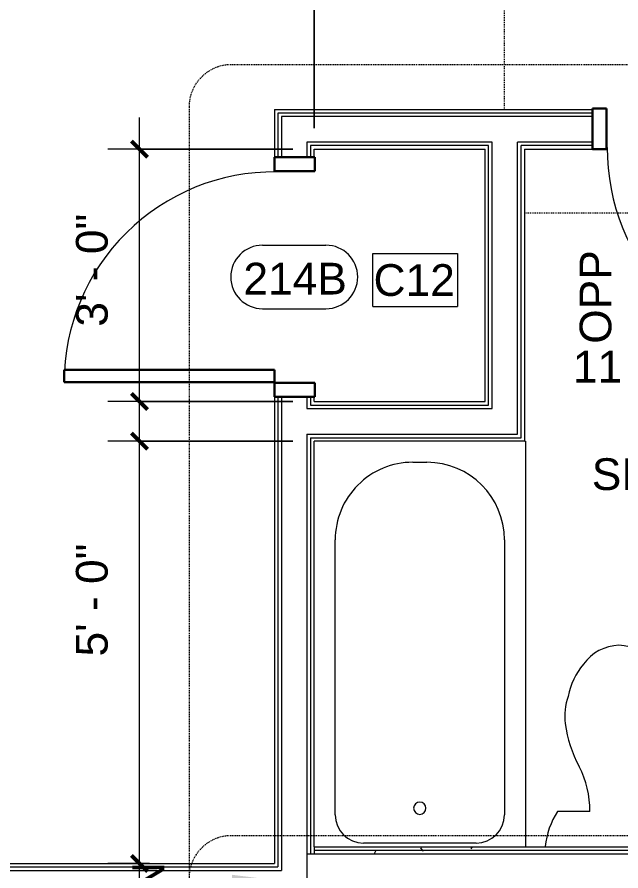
# Model space of a CAD drawing. Header units: inches. Extents: x -1176 to 1507, y -2587 to 978.
# Drawn here: x -901 to -815.4, y -327 to -206 of the extents above; entities that cross this region are included whole.
import ezdxf

# ---------------------------------------------------------------- set-up
doc = ezdxf.new("R2010")
doc.units = ezdxf.units.IN
doc.header["$MEASUREMENT"] = 0
doc.linetypes.add('Dash', pattern=[0.25, 0.125, -0.125])
doc.linetypes.add('Dash Dot 3_16_', pattern=[0.3125, 0.1875, -0.0625, 0, -0.0625])
for name, color, linetype, lineweight in [('A-ANNO-DIMS', 211, 'Continuous', 9), ('A-ANNO-DIMS-48', 211, 'Continuous', 9), ('A-ANNO-KEYN', 231, 'Continuous', 9), ('A-ANNO-NOTE', 131, 'Continuous', 9), ('A-ANNO-SYMB', 150, 'Continuous', 9), ('A-DOOR', 31, 'Continuous', 18), ('A-DOOR-FRAM', 31, 'Continuous', 30), ('A-DOOR-IDEN', 31, 'Continuous', 9), ('A-GENM', 13, 'Continuous', 18), ('A-WALL', 113, 'Continuous', 18), ('A-WALL-PATT', 111, 'Continuous', 18), ('G-ANNO-SYMB', 111, 'Continuous', 9), ('I-WALL', 2, 'Continuous', 18), ('P-SANR-FIXT', 6, 'Continuous', 9)]:
    doc.layers.add(name, color=color, linetype=linetype, lineweight=lineweight)
doc.styles.add('Arial', font='arial.ttf', dxfattribs={"height": 4.5})
doc.styles.add('Swis721 Lt BT', font='swissl.ttf', dxfattribs={"height": 4.5})
doc.styles.add('Swis721 Lt BT_1', font='swissl.ttf', dxfattribs={"height": 0.09375})
doc.dimstyles.new('OTJ_-_3_32__Linear__1_2__Tolerance_1', dxfattribs={"dimscale": 12, "dimtxt": 4.748918, "dimasz": 0.1875, "dimexe": 0.375, "dimexo": 0.25, "dimgap": 0.25, "dimtad": 1, "dimdec": 1, "dimrnd": 0.5, "dimzin": 3, "dimdsep": 46, "dimlunit": 4, "dimtxsty": 'Swis721 Lt BT', "dimblk1": 'OBLIQUE', "dimblk2": 'OBLIQUE', "dimsah": 1, "dimcen": 0.09, "dimdle": 0.375, "dimazin": 0, "dimtfac": 1, "dimtdec": 4, "dimtix": 1, "dimtmove": 0, "dimatfit": 3, "dimfxl": 1, "dimtvp": 1, "dimfrac": 2, "dimtolj": 1, "dimtzin": 0, "dimarcsym": 2})
doc.dimstyles.new('OTJ_-_3_32__Linear__1_2__Tolerance_2', dxfattribs={"dimscale": 12, "dimtxt": 4.748918, "dimasz": 0.1875, "dimexe": 0.375, "dimexo": 0.25, "dimgap": 0.25, "dimtad": 1, "dimdec": 1, "dimrnd": 0.5, "dimzin": 3, "dimdsep": 46, "dimlunit": 4, "dimtxsty": 'Swis721 Lt BT', "dimblk1": 'OBLIQUE', "dimblk2": 'OBLIQUE', "dimsah": 1, "dimcen": 0.09, "dimdle": 0.375, "dimazin": 0, "dimtfac": 1, "dimtdec": 4, "dimtix": 1, "dimtmove": 2, "dimatfit": 3, "dimfxl": 1, "dimtvp": 1, "dimfrac": 2, "dimtolj": 1, "dimtzin": 0, "dimarcsym": 2})
pattern_1 = [(0, (0, 0), (15.36, 3.84), [0.634, -10.886, 0.634, -10.886, -61.44]), (0, (0, 0), (15.36, 3.84), [-23.04, 0.634, -22.406, 0.634, -10.886, -26.88]), (0, (0, 0), (15.36, 3.84), [-57.6, 0.634, -7.046, 0.634, -18.566]), (120, (5.76, 1.92), (-11.005538, 11.38215), [0.634, -10.886, 0.634, -10.886, -61.44]), (120, (5.76, 1.92), (-11.005538, 11.38215), [-23.04, 0.634, -22.406, 0.634, -10.886, -26.88]), (120, (5.76, 1.92), (-11.005538, 11.38215), [-57.6, 0.634, -7.046, 0.634, -18.566]), (240, (7.68, 9.6), (-4.354462, -15.22215), [0.634, -10.886, 0.634, -10.886, -61.44]), (240, (7.68, 9.6), (-4.354462, -15.22215), [-23.04, 0.634, -22.406, 0.634, -10.886, -26.88]), (240, (7.68, 9.6), (-4.354462, -15.22215), [-57.6, 0.634, -7.046, 0.634, -18.566])]

# ---------------------------------------------------------------- blocks, each defined once
blk = doc.blocks.new('Single Flush - D2 2_6_ X 8_-8253021-2nd Floor Construction')
at = {"layer": 'A-DOOR', "lineweight": 30}
for p, q in [((13.15625, -2.8125), (14.90625, -2.8125)), ((13.15625, -32.625), (13.15625, -2.8125)), ((14.90625, -2.8125), (14.90625, -32.625)), ((14.90625, -32.625), (13.15625, -32.625))]:
    blk.add_line(p, q, dxfattribs=at)
at = {"layer": 'A-DOOR', "lineweight": 9}
blk.add_arc((14.90625, -2.8125), 29.8125, 179.5, 270, dxfattribs=at)
at = {"layer": 'A-DOOR-FRAM'}
for p, q in [((-17, 2.9375), (-17, -2.8125)), ((-17, 2.9375), (-15, 2.9375)), ((-15, 2.9375), (-15, -2.8125)), ((15.000004, 2.9375), (15.000004, -2.8125)), ((15.000004, 2.9375), (17.000004, 2.9375)), ((17.000004, 2.9375), (17.000004, -2.8125)), ((-17, -2.8125), (-15, -2.8125)), ((15.000004, -2.8125), (17.000004, -2.8125))]:
    blk.add_line(p, q, dxfattribs=at)
blk = doc.blocks.new('Tub-Rectangular-3D - Tub-Rectangular-3D-7019186-2nd Floor Construction')
at = {"layer": 'P-SANR-FIXT'}
for p, q in [((-36.72, -5.81), (2.28, -5.81)), ((-40.72, -25.81), (-40.72, -9.81)), ((13.28, -16.81), (13.28, -18.81)), ((2.28, -29.81), (-36.72, -29.81)), ((16.28, -32.69), (16.28, -32.81)), ((16.28, -32.81), (-41.22, -32.81))]:
    blk.add_line(p, q, dxfattribs=at)
for centre, radius, start, end in [((-36.72, -9.81), 4, 90, 180), ((2.28, -16.81), 11, 360, 90), ((-35.77, -17.81), 0.875, 90, 270), ((-35.77, -17.81), 0.875, 270, 90), ((2.28, -18.81), 11, 270, 0), ((-36.72, -25.81), 4, 180, 270)]:
    blk.add_arc(centre, radius, start, end, dxfattribs=at)
blk = doc.blocks.new('P-Toilet-Floor-3D - Floor Mount-V27-2nd Floor Construction')
at = {"layer": 'P-SANR-FIXT'}
for p, q in [((-8.7, -8.31), (-4.13, -8.31)), ((4.13, -8.31), (8.7, -8.31))]:
    blk.add_line(p, q, dxfattribs=at)
for centre, radius, start, end in [((0.69, -2.25), 11.19, 185.4884, 212.8527), ((-0.69, -2.25), 11.19, 327.1473, 354.5116), ((-17.85, -8.46), 13.72, 332.9997, 0.6089), ((17.85, -8.46), 13.72, 179.3911, 207.0003), ((9.41, -22.94), 17.16, 151.2397, 172.7867), ((-9.41, -22.94), 17.16, 7.2133, 28.7603), ((0.88, -21.86), 8.56, 172.7867, 198.8936), ((-0.88, -21.86), 8.56, 341.1064, 7.2133), ((2.68, -22.72), 10.08, 190.9157, 219.9319), ((-2.68, -22.72), 10.08, 320.0681, 349.0843), ((0.18, -25.42), 6.45, 215.8378, 268.4031), ((-0.18, -25.42), 6.45, 271.5969, 324.1622)]:
    blk.add_arc(centre, radius, start, end, dxfattribs=at)
blk = doc.blocks.new('Single Flush - D13 3_ X 8_-8249661-2nd Floor Construction')
at = {"layer": 'A-DOOR', "lineweight": 30}
for p, q in [((16.16, -5.5), (17.91, -5.5)), ((16.16, -41.31), (16.16, -5.5)), ((17.91, -5.5), (17.91, -41.31)), ((17.91, -41.31), (16.16, -41.31))]:
    blk.add_line(p, q, dxfattribs=at)
at = {"layer": 'A-DOOR', "lineweight": 9}
blk.add_arc((17.91, -5.5), 35.81, 179.5, 270, dxfattribs=at)
at = {"layer": 'A-DOOR-FRAM'}
for p, q in [((-20, 0.25), (-20, -5.5)), ((-20, 0.25), (-18, 0.25)), ((-18, 0.25), (-18, -5.5)), ((18, 0.25), (18, -5.5)), ((18, 0.25), (20, 0.25)), ((20, 0.25), (20, -5.5)), ((-20, -5.5), (-18, -5.5)), ((18, -5.5), (20, -5.5))]:
    blk.add_line(p, q, dxfattribs=at)
at = {"layer": 'A-GENM', "linetype": 'Dash', "lineweight": 9}
for p, q in [((-17.91, 53.31), (-29.91, 53.31)), ((-29.91, 5.5), (-29.91, 53.31)), ((-17.91, 53.31), (17.91, 53.31)), ((-17.91, 5.5), (-17.91, 53.31)), ((17.91, 5.5), (17.91, 53.31)), ((17.87, 5.5), (17.91, 5.5)), ((17.87, -5.5), (17.91, -5.5)), ((17.91, -5.5), (17.91, -50.65)), ((-35.91, -8), (-35.91, -50.65)), ((17.91, -56.28), (17.91, -65.31)), ((-33, -65.31), (17.91, -65.31))]:
    blk.add_line(p, q, dxfattribs=at)
blk = doc.blocks.new('Door Tag - Door Tag-41184-2nd Floor Construction')
at = {"layer": 'A-DOOR-IDEN'}
for p, q in [((-0.09375, 0.09375), (0.09375, 0.09375)), ((-0.09375, -0.09375), (0.09375, -0.09375))]:
    blk.add_line(p, q, dxfattribs=at)
for centre, start, end in [((-0.09375, 0), 90, 270), ((0.09375, 0), 270, 90)]:
    blk.add_arc(centre, 0.09375, start, end, dxfattribs=at)
blk = doc.blocks.new('DIMBLOCK57-2nd Floor Construction')
at = {"layer": 'A-ANNO-DIMS-48'}
for p, q in [((-883.68, -330.48), (-883.68, -261.61)), ((-861.92, -266.11), (-888.18, -266.11)), ((-883.68, -266.11), (-861.92, -266.11)), ((-882.27, -325.98), (-888.18, -325.98)), ((-883.68, -325.98), (-882.27, -325.98))]:
    blk.add_line(p, q, dxfattribs=at)
at = {"layer": 'A-ANNO-DIMS-48', "lineweight": 50}
for p, q in [((-883.68, -266.11), (-884.81, -264.98)), ((-883.68, -266.11), (-882.56, -267.23)), ((-883.68, -325.98), (-884.81, -324.86)), ((-883.68, -325.98), (-882.56, -327.11))]:
    blk.add_line(p, q, dxfattribs=at)
at = {"layer": 'A-ANNO-DIMS-48', "color": 0, "insert": (-892.69, -296.64), "char_height": 4.5, "width": 17.4579, "attachment_point": 1, "rotation": 90, "line_spacing_factor": 1.005062, "style": 'Swis721 Lt BT'}
blk.add_mtext('5\' - 0"', dxfattribs=at)
blk = doc.blocks.new('_Oblique')
at = {"color": 0, "linetype": 'ByBlock', "lineweight": -2}
blk.add_line((-0.5, -0.5), (0.5, 0.5), dxfattribs=at)
blk = doc.blocks.new('DIMBLOCK59-2nd Floor Construction')
at = {"layer": 'A-ANNO-DIMS-48'}
for p, q in [((-883.68, -264.98), (-883.68, -220.2)), ((-861.92, -224.7), (-888.18, -224.7)), ((-883.68, -224.7), (-861.92, -224.7)), ((-861.92, -260.48), (-888.18, -260.48)), ((-883.68, -260.48), (-861.92, -260.48))]:
    blk.add_line(p, q, dxfattribs=at)
at = {"layer": 'A-ANNO-DIMS-48', "lineweight": 50}
for p, q in [((-883.68, -224.7), (-884.81, -223.58)), ((-883.68, -224.7), (-882.56, -225.83)), ((-883.68, -260.48), (-884.81, -259.36)), ((-883.68, -260.48), (-882.56, -261.61))]:
    blk.add_line(p, q, dxfattribs=at)
at = {"layer": 'A-ANNO-DIMS-48', "color": 0, "insert": (-892.69, -249.87), "char_height": 4.5, "width": 17.4579, "attachment_point": 1, "rotation": 90, "line_spacing_factor": 1.005062, "style": 'Swis721 Lt BT'}
blk.add_mtext('3\' - 0"', dxfattribs=at)
blk = doc.blocks.new('DIMBLOCK61-2nd Floor Construction')
at = {"layer": 'A-ANNO-DIMS-48'}
for p, q in [((-858.92, -221.7), (-858.92, -195.47)), ((-772.04, -201.38), (-772.04, -195.47)), ((-863.42, -199.97), (-767.54, -199.97)), ((-858.92, -199.97), (-858.92, -221.7)), ((-772.04, -199.97), (-772.04, -201.38))]:
    blk.add_line(p, q, dxfattribs=at)
at = {"layer": 'A-ANNO-DIMS-48', "lineweight": 50}
for p, q in [((-858.92, -199.97), (-857.8, -198.84)), ((-772.04, -199.97), (-770.92, -198.84)), ((-858.92, -199.97), (-860.05, -201.09)), ((-772.04, -199.97), (-773.17, -201.09))]:
    blk.add_line(p, q, dxfattribs=at)
at = {"layer": 'A-ANNO-DIMS-48', "color": 0, "insert": (-836.37, -194.83), "char_height": 4.5, "width": 17.4579, "attachment_point": 1, "line_spacing_factor": 1.005062, "style": 'Swis721 Lt BT'}
blk.add_mtext('7\' - 3"', dxfattribs=at)
blk = doc.blocks.new('Align symbol - U shaped 2016 - symbol_align 01-7895372-2nd Floor Construction')
at = {"layer": 'A-ANNO-NOTE'}
for points in [[(-0.0156, 0.125), (0.0156, 0.125), (0, 0)], [(0.2852, 0.125), (0.3164, 0.125), (0.3008, 0)]]:
    blk.add_hatch(color=256, dxfattribs=at).paths.add_polyline_path(points, flags=0)
for p, q in [((0, 0.25), (0.3008, 0.25)), ((0, 0), (0, 0.25)), ((0.3008, 0.25), (0.3008, 0))]:
    blk.add_line(p, q, dxfattribs=at)
at = {"layer": 'A-ANNO-NOTE', "insert": (-0.0387, 0.4192), "char_height": 0.09375, "width": 0.4545, "attachment_point": 1, "style": 'Swis721 Lt BT_1'}
blk.add_mtext('ALIGN', dxfattribs=at)
blk = doc.blocks.new('Keynote Tag - Keynote Number - Boxed-135510-2nd Floor Construction')
at = {"layer": 'A-ANNO-KEYN'}
for p, q in [((-0.125, -0.0792), (-0.125, 0.0781)), ((-0.125, 0.0781), (0.125, 0.0781)), ((0.125, 0.0781), (0.125, -0.0792)), ((-0.125, -0.0792), (0.125, -0.0792))]:
    blk.add_line(p, q, dxfattribs=at)

msp = doc.modelspace()

# ---------------------------------------------------------------- hatches: boundary and pattern name
at = {"layer": 'A-WALL-PATT', "lineweight": 9}
h = msp.add_hatch(dxfattribs=at)
h.set_pattern_fill('FP_19', color=256, style=0, pattern_type=2)
h.set_pattern_definition(pattern_1)
h.paths.add_polyline_path([(-774.57, -324.11), (-772.04, -324.11), (-772.04, -323.61), (-858.92, -323.61), (-858.92, -324.11), (-791.89, -324.11)], flags=0)
h = msp.add_hatch(dxfattribs=at)
h.set_pattern_fill('FP_19', color=256, style=0, pattern_type=2)
h.set_pattern_definition(pattern_1)
h.paths.add_polyline_path([(-774.57, -324.61), (-772.04, -324.61), (-772.04, -324.11), (-858.92, -324.11), (-858.92, -324.61), (-791.89, -324.61)], flags=0)

# ---------------------------------------------------------------- linework, layer by layer
at = {"layer": 'A-ANNO-SYMB', "linetype": 'Dash Dot 3_16_'}
for p, q in [((-752.18, -212.72), (-870.65, -212.72)), ((-876.65, -218.72), (-876.65, -329.17)), ((-751.45, -322.05), (-870.65, -322.05))]:
    msp.add_line(p, q, dxfattribs=at)
for centre in [(-870.65, -218.72), (-870.65, -328.05)]:
    msp.add_arc(centre, 6, 90, 180, dxfattribs=at)
at = {"layer": 'A-WALL'}
for p, q in [((-864.05, -219.58), (-864.05, -225.82)), ((-819.42, -219.58), (-864.05, -219.58)), ((-863.55, -220.08), (-863.55, -225.82)), ((-819.42, -220.08), (-863.55, -220.08)), ((-859.92, -223.7), (-859.92, -225.82)), ((-833.67, -223.7), (-859.92, -223.7)), ((-833.67, -261.48), (-833.67, -223.7)), ((-819.42, -223.7), (-830.05, -223.7)), ((-830.05, -265.11), (-830.05, -223.7)), ((-859.42, -224.2), (-859.42, -225.82)), ((-834.17, -224.2), (-859.42, -224.2)), ((-834.17, -260.98), (-834.17, -224.2)), ((-819.42, -224.2), (-829.55, -224.2)), ((-829.55, -265.61), (-829.55, -224.2)), ((-864.05, -259.82), (-864.05, -326.48)), ((-863.55, -259.82), (-863.55, -326.98)), ((-859.92, -259.82), (-859.92, -261.48)), ((-859.42, -259.82), (-859.42, -260.98)), ((-859.92, -261.48), (-833.67, -261.48)), ((-859.42, -260.98), (-834.17, -260.98)), ((-859.92, -265.11), (-859.92, -392.64)), ((-859.92, -265.11), (-830.05, -265.11)), ((-859.42, -265.61), (-859.42, -324.61)), ((-859.42, -265.61), (-829.55, -265.61)), ((-858.92, -323.61), (-858.92, -324.61)), ((-858.92, -324.11), (-772.04, -324.11)), ((-859.92, -324.61), (-772.04, -324.61)), ((-1017.06, -326.48), (-864.05, -326.48)), ((-1017.06, -326.98), (-863.55, -326.98))]:
    msp.add_line(p, q, dxfattribs=at)
at = {"layer": 'I-WALL'}
for p, q in [((-864.55, -219.08), (-864.55, -225.82)), ((-864.55, -219.08), (-819.42, -219.08)), ((-819.42, -224.7), (-819.42, -219.08)), ((-858.92, -225.82), (-858.92, -224.7)), ((-858.92, -224.7), (-834.67, -224.7)), ((-834.67, -260.48), (-834.67, -224.7)), ((-829.05, -224.7), (-819.42, -224.7)), ((-829.05, -224.7), (-829.05, -266.11)), ((-858.92, -225.82), (-864.55, -225.82)), ((-864.55, -259.82), (-864.55, -325.98)), ((-858.92, -259.82), (-864.55, -259.82)), ((-858.92, -260.48), (-858.92, -259.82)), ((-858.92, -260.48), (-834.67, -260.48)), ((-858.92, -323.61), (-858.92, -266.11)), ((-829.05, -266.11), (-858.92, -266.11)), ((-858.92, -323.61), (-772.04, -323.61)), ((-1017.06, -325.98), (-864.55, -325.98))]:
    msp.add_line(p, q, dxfattribs=at)

# ---------------------------------------------------------------- block references
at = {"layer": 'A-ANNO-KEYN', "xscale": 47.99999999999997, "yscale": 47.99999999999997, "zscale": 47.99999999999997}
msp.add_blockref('Keynote Tag - Keynote Number - Boxed-135510-2nd Floor Construction', (-844.59, -243.23), dxfattribs=at)
at = {"layer": 'A-ANNO-NOTE', "xscale": 48.00000000000001, "yscale": 48.00000000000001, "zscale": 48.00000000000001, "rotation": 90.00000000000007}
msp.add_blockref('Align symbol - U shaped 2016 - symbol_align 01-7895372-2nd Floor Construction', (-864.55, -342.78), dxfattribs=at)
at = {"layer": 'A-DOOR'}
for name, p in [('Single Flush - D13 3_ X 8_-8249661-2nd Floor Construction', (-796.04, -168.43)), ('Single Flush - D2 2_6_ X 8_-8253021-2nd Floor Construction', (-802.42, -221.89))]:
    msp.add_blockref(name, p, dxfattribs=at)
at = {"layer": 'A-DOOR', "rotation": 269.9999999999999}
msp.add_blockref('Single Flush - D2 2_6_ X 8_-8253021-2nd Floor Construction', (-861.73, -242.82), dxfattribs=at)
at = {"layer": 'A-DOOR-IDEN', "xscale": 47.99999999999997, "yscale": 47.99999999999997, "zscale": 47.99999999999997}
msp.add_blockref('Door Tag - Door Tag-41184-2nd Floor Construction', (-861.73, -242.82), dxfattribs=at)
at = {"layer": 'P-SANR-FIXT'}
for name, p, rotation in [('Tub-Rectangular-3D - Tub-Rectangular-3D-7019186-2nd Floor Construction', (-861.73, -282.38), 89.99999999999991), ('P-Toilet-Floor-3D - Floor Mount-V27-2nd Floor Construction', (-815.67, -326.92), 180)]:
    msp.add_blockref(name, p, dxfattribs=dict(at, rotation=rotation))

# ---------------------------------------------------------------- texts
at = {"layer": 'A-ANNO-KEYN', "insert": (-850.48, -241.01), "char_height": 4.5, "width": 14.0895, "attachment_point": 1, "style": 'Arial'}
msp.add_mtext('C12', dxfattribs=at)
at = {"layer": 'A-DOOR-IDEN', "insert": (-868.94, -240.81), "char_height": 4.5, "width": 17.271, "attachment_point": 1, "style": 'Swis721 Lt BT'}
msp.add_mtext('214B', dxfattribs=at)
at = {"layer": 'G-ANNO-SYMB', "insert": (-821.25, -252.3), "char_height": 4.5, "width": 15.3015, "attachment_point": 1, "rotation": 90, "style": 'Swis721 Lt BT'}
msp.add_mtext('OPP', dxfattribs=at)
at = {"layer": 'G-ANNO-SYMB', "char_height": 4.5, "attachment_point": 1, "style": 'Swis721 Lt BT'}
for s, insert, width in [('11', (-822.21, -253.29), 8.181), ('SIM.', (-819.53, -268.53), 14.9985)]:
    msp.add_mtext(s, dxfattribs=dict(at, insert=insert, width=width))

# ---------------------------------------------------------------- dimensions: what is measured, and where the dimension line sits
at = {"layer": 'A-ANNO-DIMS'}
dim = msp.add_linear_dim(base=(-772.04, -199.97), p1=(-858.92, -224.7), p2=(-772.04, -198.38), dimstyle='OTJ_-_3_32__Linear__1_2__Tolerance_2', override={"dimpost": '<>', "dimfxl": 90.777306}, dxfattribs=at)
dim.commit()
dim.dimension.update_dxf_attribs({"geometry": 'DIMBLOCK61-2nd Floor Construction', "text_midpoint": (-827.64, -197.83), "dimtype": 160})
dim = msp.add_linear_dim(base=(-883.68, -224.7), p1=(-858.92, -260.48), p2=(-858.92, -224.7), angle=90, dimstyle='OTJ_-_3_32__Linear__1_2__Tolerance_1', override={"dimpost": '<>', "dimfxl": 35.779369}, dxfattribs=at)
dim.commit()
dim.dimension.update_dxf_attribs({"geometry": 'DIMBLOCK59-2nd Floor Construction', "text_midpoint": (-888.99, -242.59)})
dim = msp.add_linear_dim(base=(-883.68, -266.11), p1=(-885.27, -325.98), p2=(-858.92, -266.11), angle=90, dimstyle='OTJ_-_3_32__Linear__1_2__Tolerance_2', override={"dimpost": '<>', "dimfxl": 65.417921}, dxfattribs=at)
dim.commit()
dim.dimension.update_dxf_attribs({"geometry": 'DIMBLOCK57-2nd Floor Construction', "text_midpoint": (-889.69, -287.91), "dimtype": 160, "text_rotation": 90})

doc.saveas('drawing.dxf')
